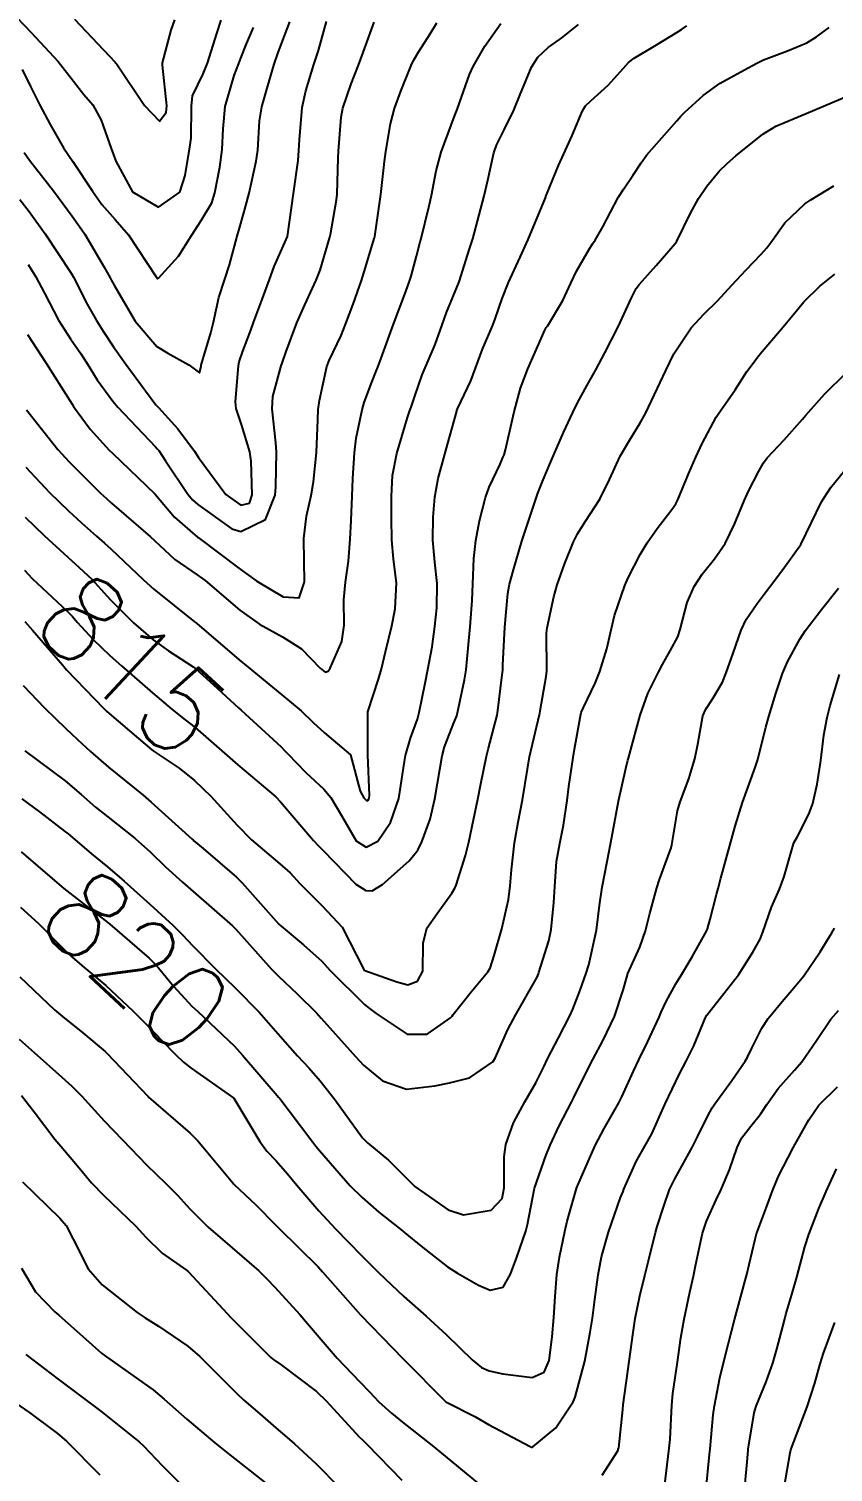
# Model space of a CAD drawing. Header units: metres. Extents: x 307586 to 320046, y 7427249 to 7434250.
# Drawn here: x 319558.4 to 319595.7, y 7429415.7 to 7429482.7 of the extents above; entities that cross this region are included whole.
import ezdxf
from ezdxf.enums import TextEntityAlignment as Align

# ---------------------------------------------------------------- set-up
doc = ezdxf.new("R2010")
doc.units = ezdxf.units.M
doc.header["$MEASUREMENT"] = 0
for name, color, linetype in [('Cotas', 45, 'Continuous'), ('Curvas de Nivel 1m', 11, 'Continuous'), ('Curvas de Nivel 5m', 15, 'Continuous')]:
    doc.layers.add(name, color=color, linetype=linetype)
doc.styles.add('Style-STANDARD', font='STANDARD.shx')

msp = doc.modelspace()

# ---------------------------------------------------------------- linework, layer by layer
at = {"layer": 'Curvas de Nivel 1m', "flags": 128}
for points, elevation in [([(319557.817, 7429483.21), (319558.463, 7429482.532), (319559.713, 7429481.187), (319560.434, 7429480.265), (319560.911, 7429479.656), (319561.319, 7429479.167), (319561.715, 7429478.459), (319562.178, 7429477.153), (319562.394, 7429476.565), (319563.161, 7429475.142), (319564.366, 7429474.424), (319565.355, 7429475.115), (319565.603, 7429475.893), (319565.807, 7429477.116), (319565.891, 7429477.633), (319565.904, 7429479.115), (319565.954, 7429479.588), (319566.438, 7429480.618), (319566.651, 7429481.107), (319567.087, 7429482.477), (319567.285, 7429483.098)], 806), ([(319557.937, 7429474.773), (319558.363, 7429474.218), (319559.117, 7429473.192), (319560.326, 7429471.365), (319560.43, 7429471.178), (319561.061, 7429469.919), (319561.488, 7429469.162), (319561.805, 7429468.667), (319562.291, 7429467.949), (319562.855, 7429467.144), (319564.255, 7429465.253), (319564.367, 7429465.128), (319565.272, 7429464.143), (319566.036, 7429463.103), (319566.228, 7429462.802), (319567.497, 7429461.087), (319568.198, 7429460.602), (319568.591, 7429460.684), (319568.716, 7429461.075), (319568.666, 7429462.636), (319568.608, 7429463.076), (319568.245, 7429464.292), (319567.976, 7429465.083), (319567.943, 7429465.398), (319568.079, 7429467.082), (319568.115, 7429467.251), (319568.29, 7429467.745), (319568.659, 7429468.717), (319568.786, 7429469.075), (319569.203, 7429470.182), (319569.52, 7429471.068), (319569.734, 7429471.664), (319570.353, 7429473.06), (319570.634, 7429475.056), (319570.852, 7429476.597), (319570.889, 7429477.053), (319570.911, 7429477.556), (319571.044, 7429479.051), (319571.203, 7429479.82), (319571.575, 7429481.043), (319571.803, 7429481.689), (319572.171, 7429483.035)], 809), ([(319558.043, 7429480.81), (319558.431, 7429480.021), (319558.856, 7429479.196), (319559.347, 7429478.257), (319559.966, 7429477.184), (319560.393, 7429476.545), (319561.31, 7429475.166), (319561.75, 7429474.542), (319562.36, 7429473.853), (319562.973, 7429473.144), (319564.268, 7429471.186), (319564.298, 7429471.13), (319564.323, 7429471.104), (319564.37, 7429471.129), (319565.305, 7429472.149), (319565.911, 7429473.107), (319566.36, 7429473.813), (319566.84, 7429474.623), (319566.991, 7429475.094), (319567.212, 7429476.276), (319567.326, 7429477.096), (319567.375, 7429478.058), (319567.473, 7429479.094), (319567.889, 7429480.54), (319568.098, 7429481.085), (319568.195, 7429481.336), (319568.457, 7429481.997), (319568.778, 7429482.767)], 807), ([(319558.142, 7429476.955), (319558.387, 7429476.609), (319559.498, 7429475.189), (319560.361, 7429474.007), (319560.705, 7429473.523), (319560.947, 7429473.171), (319561.847, 7429471.641), (319562.129, 7429471.153), (319562.198, 7429471.028), (319562.319, 7429470.802), (319563.284, 7429469.14), (319564.291, 7429467.959), (319564.81, 7429467.644), (319565.781, 7429467.108), (319566.277, 7429466.738), (319566.346, 7429467.035), (319566.357, 7429467.099), (319566.8, 7429468.593), (319566.923, 7429469.094), (319567.169, 7429470.237), (319567.447, 7429471.089), (319567.669, 7429471.751), (319568.026, 7429473.083), (319568.099, 7429473.339), (319568.365, 7429474.275), (319568.54, 7429474.91), (319568.584, 7429475.078), (319568.906, 7429476.564), (319568.977, 7429477.074), (319569.064, 7429478.426), (319569.161, 7429479.073), (319569.443, 7429480.06), (319569.741, 7429481.067), (319569.92, 7429481.596), (319570.472, 7429483.019)], 808), ([(319558.191, 7429460.037), (319559.068, 7429459.191), (319560.168, 7429458.181), (319560.696, 7429457.707), (319561.274, 7429457.163), (319561.701, 7429456.702), (319562.149, 7429456.201), (319563.211, 7429455.139), (319564.125, 7429454.345), (319564.831, 7429453.83), (319565.983, 7429453.102), (319566.112, 7429453.009), (319566.926, 7429452.267), (319568.085, 7429451.194), (319568.208, 7429451.079), (319570.066, 7429449.378), (319570.227, 7429449.22), (319570.37, 7429449.055), (319571.202, 7429448.19), (319572.047, 7429447.426), (319572.375, 7429447.027), (319572.857, 7429446.195), (319573.547, 7429445.015), (319574.01, 7429444.729), (319574.556, 7429445.002), (319575.143, 7429445.876), (319575.518, 7429446.988), (319575.782, 7429448.706), (319575.829, 7429448.984), (319576.071, 7429449.778), (319576.388, 7429450.669), (319576.474, 7429450.976), (319576.744, 7429452.333), (319576.871, 7429452.972), (319577.065, 7429454.029), (319577.193, 7429454.969), (319577.285, 7429455.829), (319577.303, 7429456.969), (319577.195, 7429457.947), (319577.102, 7429458.971), (319577.119, 7429460.045), (319577.201, 7429460.97), (319577.357, 7429461.828), (319577.658, 7429462.966), (319577.788, 7429463.414), (319578.212, 7429464.96), (319578.222, 7429464.991), (319578.254, 7429465.06), (319578.862, 7429466.366), (319579.079, 7429466.952), (319579.401, 7429467.84), (319579.881, 7429468.944), (319580.002, 7429469.247), (319580.315, 7429470.192), (319580.609, 7429470.936), (319581.162, 7429472.107), (319581.527, 7429472.922), (319582.325, 7429474.864), (319582.344, 7429474.91), (319582.35, 7429474.934), (319582.374, 7429474.991), (319582.935, 7429476.364), (319583.177, 7429476.902), (319583.562, 7429477.748), (319584.054, 7429478.894), (319584.191, 7429479.127), (319584.428, 7429479.357), (319585.236, 7429480.081), (319585.953, 7429480.875), (319586.189, 7429481.13), (319586.45, 7429481.337), (319587.406, 7429481.909), (319588.469, 7429482.564), (319588.635, 7429482.674), (319588.897, 7429482.836)], 814), ([(319558.22, 7429462.359), (319559.31, 7429461.189), (319560.194, 7429460.33), (319560.796, 7429459.778), (319561.498, 7429459.16), (319561.865, 7429458.841), (319562.177, 7429458.559), (319563.675, 7429457.135), (319564.157, 7429456.704), (319566.046, 7429455.189), (319566.133, 7429455.124), (319566.157, 7429455.1), (319568.116, 7429453.427), (319568.539, 7429453.076), (319570.094, 7429451.8), (319570.994, 7429451.046), (319571.552, 7429450.513), (319572.073, 7429450.038), (319573.28, 7429449.018), (319573.729, 7429447.33), (319573.908, 7429447.011), (319574.041, 7429446.879), (319574.122, 7429446.929), (319574.153, 7429447.008), (319574.161, 7429447.125), (319574.087, 7429449.01), (319574.086, 7429449.033), (319574.083, 7429451.01), (319574.584, 7429452.524), (319574.72, 7429453.001), (319574.914, 7429453.791), (319575.197, 7429454.994), (319575.358, 7429455.779), (319575.424, 7429456.991), (319575.271, 7429458.09), (319575.193, 7429458.995), (319575.183, 7429459.985), (319575.177, 7429460.995), (319575.233, 7429461.979), (319575.431, 7429462.992), (319575.934, 7429464.669), (319576.033, 7429464.983), (319576.091, 7429465.147), (319576.263, 7429465.648), (319576.615, 7429466.64), (319576.752, 7429466.975), (319577.206, 7429468.058), (319577.531, 7429468.968), (319577.738, 7429469.537), (319578.323, 7429470.96), (319578.808, 7429472.493), (319578.952, 7429472.954), (319579.248, 7429474.067), (319579.479, 7429474.949), (319579.652, 7429475.679), (319579.935, 7429476.945), (319580.056, 7429477.294), (319580.414, 7429478.017), (319580.863, 7429478.933), (319581.153, 7429479.652), (319581.676, 7429480.921), (319581.982, 7429481.385), (319582.457, 7429481.84), (319583.082, 7429482.286), (319583.862, 7429482.896)], 813), ([(319558.251, 7429465.019), (319559.7, 7429463.185), (319560.224, 7429462.607), (319561.68, 7429461.158), (319561.953, 7429460.906), (319562.198, 7429460.684), (319564.002, 7429459.132), (319564.181, 7429458.96), (319565.138, 7429458.081), (319566.166, 7429457.369), (319566.531, 7429457.096), (319568.143, 7429455.724), (319569.059, 7429455.071), (319570.127, 7429454.481), (319571.006, 7429453.931), (319571.875, 7429453.034), (319572.11, 7429452.854), (319572.25, 7429452.89), (319572.341, 7429453.028), (319572.874, 7429454.273), (319572.989, 7429455.021), (319572.97, 7429456.203), (319573.047, 7429457.021), (319573.196, 7429457.997), (319573.274, 7429459.019), (319573.32, 7429459.89), (319573.356, 7429461.018), (319573.398, 7429461.836), (319573.474, 7429463.018), (319573.547, 7429463.71), (319573.817, 7429465.014), (319573.918, 7429465.353), (319574.272, 7429466.299), (319574.474, 7429466.813), (319574.547, 7429467.006), (319574.707, 7429467.424), (319575.282, 7429468.995), (319575.844, 7429470.513), (319576.022, 7429470.985), (319576.094, 7429471.216), (319576.34, 7429472.149), (319576.52, 7429472.809), (319576.563, 7429472.978), (319576.923, 7429474.419), (319577.043, 7429474.973), (319577.259, 7429476.108), (319577.494, 7429476.974), (319578.106, 7429478.651), (319578.225, 7429478.963), (319578.429, 7429479.531), (319578.81, 7429480.586), (319578.968, 7429480.955), (319579.509, 7429481.897), (319580.253, 7429482.942)], 812), ([(319558.293, 7429468.517), (319559.153, 7429467.191), (319560.256, 7429465.452), (319560.36, 7429465.284), (319560.429, 7429465.177), (319561.201, 7429464.124), (319562.085, 7429463.152), (319562.231, 7429463.008), (319564.203, 7429461.13), (319565.11, 7429460.034), (319566.183, 7429459.115), (319566.207, 7429459.1), (319568.168, 7429457.629), (319568.928, 7429457.072), (319570.152, 7429456.341), (319570.906, 7429456.294), (319571.143, 7429457.045), (319571.129, 7429458.002), (319571.111, 7429459.046), (319571.239, 7429460.09), (319571.455, 7429461.041), (319571.57, 7429461.682), (319571.709, 7429463.038), (319571.763, 7429464.552), (319571.777, 7429465.037), (319571.84, 7429465.455), (319572.188, 7429467.031), (319572.286, 7429467.303), (319572.851, 7429468.471), (319573.073, 7429469.022), (319573.406, 7429469.925), (319573.796, 7429471.015), (319573.924, 7429471.419), (319574.351, 7429472.862), (319574.386, 7429472.976), (319574.396, 7429473.009), (319574.404, 7429473.06), (319574.684, 7429475.005), (319574.856, 7429476.544), (319574.915, 7429477.005), (319575.133, 7429478.286), (319575.32, 7429479.001), (319575.623, 7429479.806), (319576.09, 7429480.994), (319576.203, 7429481.236), (319576.453, 7429481.654), (319576.974, 7429482.474), (319577.288, 7429482.978)], 811), ([(319558.175, 7429455.2), (319558.521, 7429454.804), (319559.915, 7429453.182), (319560.11, 7429452.962), (319561.842, 7429451.154), (319561.963, 7429451.033), (319562.081, 7429450.925), (319563.438, 7429449.768), (319564.064, 7429449.237), (319564.125, 7429449.191), (319564.221, 7429449.128), (319565.333, 7429448.389), (319566.05, 7429447.818), (319566.799, 7429447.092), (319568.023, 7429445.748), (319568.693, 7429445.073), (319570.002, 7429443.956), (319570.477, 7429443.532), (319570.929, 7429443.046), (319571.977, 7429441.996), (319572.902, 7429441.021), (319573.901, 7429439.053), (319573.927, 7429439.01), (319573.943, 7429438.999), (319575.432, 7429438.482), (319575.937, 7429438.339), (319576.398, 7429438.515), (319576.637, 7429438.973), (319576.651, 7429440.278), (319576.82, 7429440.971), (319577.297, 7429441.643), (319577.987, 7429442.594), (319578.127, 7429442.823), (319578.19, 7429442.958), (319578.624, 7429444.337), (319578.769, 7429444.952), (319578.989, 7429445.99), (319579.198, 7429446.948), (319579.334, 7429447.664), (319579.597, 7429448.945), (319579.691, 7429449.32), (319580.082, 7429450.853), (319580.098, 7429450.94), (319580.324, 7429452.723), (319580.348, 7429452.936), (319580.355, 7429453.177), (319580.45, 7429454.935), (319580.585, 7429456.505), (319580.659, 7429456.933), (319580.839, 7429457.6), (319581.239, 7429458.924), (319581.744, 7429460.462), (319581.893, 7429460.915), (319581.973, 7429461.147), (319582.216, 7429461.778), (319582.56, 7429462.575), (319582.707, 7429462.905), (319583.171, 7429463.973), (319583.597, 7429464.897), (319583.811, 7429465.344), (319584.272, 7429466.166), (319584.534, 7429466.631), (319584.664, 7429466.884), (319585.077, 7429467.664), (319585.7, 7429468.869), (319586.316, 7429470.214), (319586.531, 7429470.648), (319586.689, 7429470.856), (319587.471, 7429471.713), (319588.351, 7429472.737), (319588.396, 7429472.796), (319588.427, 7429472.839), (319589.054, 7429474.146), (319589.426, 7429474.829), (319589.813, 7429475.394), (319590.392, 7429476.088), (319590.757, 7429476.455), (319591.166, 7429476.809), (319592.413, 7429477.819), (319593.012, 7429478.189), (319594.423, 7429478.77), (319596.432, 7429479.627)], 816), ([(319558.098, 7429452.234), (319559.081, 7429451.19), (319560.074, 7429450.239), (319560.62, 7429449.723), (319561.224, 7429449.163), (319562.052, 7429448.438), (319563.657, 7429447.134), (319564.038, 7429446.809), (319565.933, 7429445.101), (319565.975, 7429445.063), (319566.012, 7429445.028), (319566.442, 7429444.663), (319567.995, 7429443.334), (319568.262, 7429443.077), (319569.964, 7429441.159), (319570.068, 7429441.058), (319571.107, 7429440.195), (319571.947, 7429439.431), (319572.329, 7429439.026), (319573.927, 7429437.427), (319574.158, 7429437.239), (319574.475, 7429437.002), (319575.909, 7429436.056), (319576.834, 7429436.046), (319577.921, 7429436.808), (319577.994, 7429436.887), (319578.047, 7429436.959), (319578.875, 7429438.009), (319579.661, 7429438.943), (319579.768, 7429439.119), (319579.95, 7429439.693), (319580.298, 7429440.935), (319580.613, 7429442.301), (319580.691, 7429442.93), (319580.746, 7429443.674), (319580.89, 7429444.927), (319581.061, 7429445.891), (319581.257, 7429446.922), (319581.49, 7429448.351), (319581.596, 7429448.917), (319582.057, 7429450.885), (319582.061, 7429450.91), (319582.066, 7429450.928), (319582.085, 7429451.056), (319582.369, 7429452.647), (319582.398, 7429452.907), (319582.381, 7429454.657), (319582.401, 7429454.907), (319582.715, 7429456.344), (319582.869, 7429456.903), (319583.215, 7429457.857), (319583.626, 7429458.896), (319583.812, 7429459.269), (319584.193, 7429459.848), (319584.845, 7429460.88), (319585.297, 7429461.794), (319585.802, 7429462.866), (319586.241, 7429463.63), (319586.715, 7429464.388), (319586.97, 7429464.853), (319587.389, 7429465.726), (319587.913, 7429466.844), (319588.291, 7429467.616), (319589.091, 7429468.832), (319589.682, 7429469.453), (319590.316, 7429470.079), (319590.985, 7429470.81), (319591.628, 7429471.506), (319592.345, 7429472.241), (319592.606, 7429472.531), (319592.79, 7429472.786), (319593.437, 7429473.704), (319594.371, 7429474.573), (319594.641, 7429474.766), (319595.713, 7429475.421)], 817), ([(319558.167, 7429449.199), (319560.042, 7429447.805), (319560.79, 7429447.169), (319561.453, 7429446.585), (319562.023, 7429446.136), (319563.296, 7429445.137), (319564.007, 7429444.492), (319564.698, 7429443.817), (319565.483, 7429443.108), (319565.986, 7429442.67), (319567.805, 7429441.082), (319567.961, 7429440.928), (319569.622, 7429439.063), (319569.94, 7429438.74), (319570.811, 7429437.926), (319571.702, 7429437.033), (319571.919, 7429436.794), (319573.507, 7429435.014), (319573.889, 7429434.606), (319574.771, 7429433.886), (319575.878, 7429433.494), (319577.195, 7429433.652), (319577.881, 7429433.791), (319578.806, 7429434.029), (319579.891, 7429434.774), (319579.995, 7429434.938), (319580.579, 7429436.264), (319580.934, 7429436.925), (319581.941, 7429438.691), (319582.008, 7429438.844), (319582.028, 7429438.909), (319582.48, 7429440.383), (319582.59, 7429440.904), (319582.723, 7429442.161), (319582.758, 7429442.902), (319582.844, 7429444.062), (319582.994, 7429444.9), (319583.172, 7429445.752), (319583.329, 7429446.897), (319583.408, 7429447.538), (319583.613, 7429448.894), (319583.679, 7429449.281), (319583.967, 7429450.891), (319583.993, 7429450.982), (319584.088, 7429451.203), (319584.643, 7429452.344), (319584.858, 7429452.879), (319585.18, 7429453.931), (319585.387, 7429454.871), (319585.532, 7429455.479), (319586.011, 7429456.862), (319586.167, 7429457.224), (319586.721, 7429458.311), (319587.047, 7429458.851), (319587.519, 7429459.517), (319588.198, 7429460.395), (319588.385, 7429460.654), (319588.476, 7429460.837), (319588.98, 7429462.074), (319589.301, 7429462.829), (319589.603, 7429463.462), (319590.251, 7429464.675), (319590.342, 7429464.819), (319591.135, 7429465.942), (319591.679, 7429466.799), (319592.291, 7429467.616), (319593.29, 7429468.78), (319593.743, 7429469.341), (319594.316, 7429470.031), (319595.068, 7429470.759), (319595.764, 7429471.316)], 818), ([(319558.031, 7429446.967), (319558.849, 7429446.368), (319560.016, 7429445.477), (319560.182, 7429445.345), (319560.387, 7429445.174), (319561.267, 7429444.423), (319562, 7429443.818), (319562.782, 7429443.142), (319563.977, 7429442.075), (319565.034, 7429441.114), (319565.499, 7429440.647), (319565.954, 7429440.167), (319567.019, 7429439.089), (319567.934, 7429438.207), (319569.041, 7429437.069), (319569.908, 7429436.084), (319570.83, 7429435.046), (319571.342, 7429434.493), (319571.881, 7429433.884), (319572.561, 7429433.023), (319573.846, 7429431.234), (319574.072, 7429431.007), (319575.051, 7429430.207), (319575.827, 7429429.417), (319576.273, 7429428.975), (319577.812, 7429427.892), (319578.53, 7429427.67), (319579.813, 7429427.889), (319580.319, 7429428.424), (319580.419, 7429428.924), (319580.408, 7429430.353), (319580.484, 7429430.924), (319580.851, 7429431.932), (319581.376, 7429432.917), (319581.882, 7429433.789), (319582.258, 7429434.537), (319582.43, 7429434.905), (319582.93, 7429435.877), (319583.461, 7429436.895), (319583.607, 7429437.212), (319583.935, 7429438.098), (319584.214, 7429438.886), (319584.337, 7429439.274), (319584.702, 7429440.879), (319584.841, 7429442.017), (319584.953, 7429442.876), (319585.19, 7429444.058), (319585.353, 7429444.87), (319585.451, 7429445.439), (319585.722, 7429446.865), (319586.058, 7429448.375), (319586.159, 7429448.762), (319586.188, 7429448.859), (319586.588, 7429450.345), (319586.718, 7429450.854), (319587.086, 7429451.862), (319587.571, 7429452.845), (319587.76, 7429453.2), (319588.123, 7429453.84), (319588.472, 7429454.494), (319588.587, 7429454.835), (319588.91, 7429456.074), (319589.223, 7429456.829), (319589.598, 7429457.396), (319590.176, 7429458.106), (319590.667, 7429458.813), (319591.107, 7429459.721), (319591.556, 7429460.8), (319591.757, 7429461.25), (319592.224, 7429462.175), (319592.451, 7429462.566), (319592.622, 7429462.786), (319593.399, 7429463.621), (319594.251, 7429464.588), (319594.407, 7429464.768), (319595.276, 7429465.746), (319596.283, 7429466.74)], 819), ([(319557.974, 7429441.942), (319558.808, 7429441.192), (319559.951, 7429440.02), (319560.381, 7429439.607), (319560.912, 7429439.165), (319561.93, 7429438.31), (319563.184, 7429437.137), (319563.906, 7429436.411), (319564.532, 7429435.75), (319565.16, 7429435.111), (319565.535, 7429434.751), (319565.887, 7429434.472), (319567.873, 7429433.08), (319569.074, 7429431.068), (319569.402, 7429430.628), (319569.834, 7429430.171), (319570.36, 7429429.577), (319570.796, 7429429.04), (319571.811, 7429427.852), (319572.586, 7429427.022), (319573.785, 7429425.785), (319574.576, 7429424.998), (319575.19, 7429424.412), (319575.762, 7429423.878), (319576.794, 7429422.97), (319577.74, 7429422.102), (319578.93, 7429420.942), (319579.367, 7429420.583), (319579.718, 7429420.428), (319580.352, 7429420.288), (319581.715, 7429420.115), (319582.262, 7429420.36), (319582.496, 7429420.902), (319582.635, 7429422.005), (319582.723, 7429422.9), (319582.781, 7429423.881), (319582.859, 7429424.899), (319582.98, 7429425.703), (319583.224, 7429426.896), (319583.335, 7429427.368), (319583.768, 7429428.891), (319583.779, 7429428.934), (319583.824, 7429429.046), (319584.634, 7429430.878), (319585.057, 7429431.67), (319585.728, 7429432.862), (319585.876, 7429433.145), (319586.415, 7429434.327), (319586.663, 7429434.852), (319587.071, 7429435.683), (319587.604, 7429436.843), (319587.699, 7429437.068), (319587.93, 7429437.572), (319588.382, 7429438.392), (319588.66, 7429438.833), (319589.137, 7429439.642), (319589.796, 7429440.822), (319589.845, 7429440.941), (319589.971, 7429441.389), (319590.267, 7429442.538), (319590.342, 7429442.815), (319590.473, 7429443.288), (319590.883, 7429444.807), (319591.13, 7429445.699), (319591.479, 7429446.798), (319592.059, 7429448.431), (319592.153, 7429448.698), (319592.182, 7429448.789), (319592.561, 7429450.303), (319592.694, 7429450.784), (319593.018, 7429451.862), (319593.324, 7429452.778), (319593.565, 7429453.329), (319594.129, 7429454.382), (319594.379, 7429454.766), (319595.144, 7429455.759), (319595.927, 7429456.744)], 821), ([(319557.936, 7429438.717), (319559.546, 7429437.184), (319559.91, 7429436.865), (319560.855, 7429436.118), (319561.894, 7429435.241), (319561.985, 7429435.149), (319563.873, 7429433.167), (319563.89, 7429433.146), (319563.915, 7429433.129), (319565.848, 7429431.458), (319566.201, 7429431.096), (319567.824, 7429429.15), (319567.856, 7429429.112), (319567.888, 7429429.079), (319568.886, 7429428.136), (319569.804, 7429427.198), (319569.95, 7429427.049), (319571.776, 7429425.249), (319571.985, 7429425.028), (319573.753, 7429423.034), (319575.723, 7429420.98), (319577.703, 7429418.995), (319577.721, 7429418.978), (319577.765, 7429418.959), (319579.059, 7429418.302), (319579.693, 7429417.937), (319581.618, 7429416.911), (319581.683, 7429416.888), (319581.703, 7429416.889), (319581.746, 7429416.909), (319582.803, 7429417.788), (319583.555, 7429418.891), (319583.609, 7429418.986), (319583.706, 7429419.203), (319584.149, 7429420.884), (319584.408, 7429422.215), (319584.508, 7429422.879), (319584.622, 7429423.737), (319584.774, 7429424.875), (319584.935, 7429425.723), (319585.258, 7429426.868), (319585.819, 7429428.464), (319585.93, 7429428.751), (319585.972, 7429428.859), (319586.543, 7429430.146), (319586.944, 7429430.849), (319587.269, 7429431.428), (319587.872, 7429432.79), (319587.887, 7429432.825), (319588.535, 7429434.185), (319588.879, 7429434.83), (319589.222, 7429435.508), (319589.755, 7429436.822), (319589.815, 7429436.93), (319589.925, 7429437.073), (319591.283, 7429438.8), (319591.954, 7429439.85), (319592.285, 7429440.462), (319592.419, 7429440.785), (319592.825, 7429441.936), (319593.186, 7429442.778), (319593.407, 7429443.368), (319593.803, 7429444.772), (319593.861, 7429444.925), (319594.02, 7429445.229), (319594.545, 7429446.253), (319594.733, 7429446.76), (319594.944, 7429447.649), (319595.107, 7429448.754), (319595.242, 7429449.92), (319595.399, 7429450.75), (319595.541, 7429451.299), (319595.974, 7429452.742)], 822), ([(319584.953, 7429415.581), (319585.681, 7429416.721), (319585.722, 7429416.82), (319585.73, 7429416.86), (319585.919, 7429418.64), (319585.942, 7429418.858), (319586.155, 7429420.419), (319586.218, 7429420.855), (319586.392, 7429422.204), (319586.495, 7429422.853), (319586.713, 7429423.901), (319586.939, 7429424.848), (319587.104, 7429425.526), (319587.438, 7429426.844), (319587.52, 7429427.129), (319587.815, 7429428.067), (319588.085, 7429428.836), (319588.328, 7429429.333), (319589.146, 7429430.82), (319589.381, 7429431.286), (319589.864, 7429432.254), (319590.061, 7429432.626), (319590.189, 7429432.815), (319590.974, 7429433.893), (319591.589, 7429434.795), (319591.701, 7429434.988), (319591.902, 7429435.393), (319592.375, 7429436.326), (319592.67, 7429436.783), (319593.234, 7429437.473), (319593.938, 7429438.292), (319594.316, 7429438.764), (319595.077, 7429439.876), (319595.616, 7429440.745), (319595.738, 7429440.972)], 823), ([(319587.848, 7429415.03), (319588.077, 7429416.834), (319588.111, 7429417.258), (319588.192, 7429418.833), (319588.245, 7429419.369), (319588.451, 7429420.829), (319588.612, 7429421.955), (319588.764, 7429422.825), (319589.027, 7429424.082), (319589.194, 7429424.819), (319589.295, 7429425.303), (319589.618, 7429426.813), (319589.809, 7429427.38), (319590.257, 7429428.367), (319590.462, 7429428.804), (319590.875, 7429429.757), (319591.224, 7429430.796), (319591.425, 7429431.22), (319591.858, 7429431.784), (319592.314, 7429432.338), (319592.607, 7429432.783), (319593.131, 7429433.527), (319593.889, 7429434.375), (319594.226, 7429434.765), (319594.902, 7429435.761), (319595.572, 7429436.745), (319595.927, 7429437.151)], 824), ([(319557.899, 7429435.821), (319558.596, 7429435.193), (319559.882, 7429434.051), (319560.344, 7429433.639), (319560.809, 7429433.166), (319561.856, 7429432.029), (319562.698, 7429431.141), (319563.831, 7429429.971), (319564.257, 7429429.553), (319564.719, 7429429.117), (319565.274, 7429428.567), (319565.812, 7429427.965), (319566.681, 7429427.091), (319567.789, 7429426.14), (319569.024, 7429425.061), (319569.404, 7429424.69), (319569.766, 7429424.309), (319570.933, 7429423.038), (319571.739, 7429422.101), (319572.663, 7429421.021), (319573.712, 7429419.912), (319574.159, 7429419.454), (319574.603, 7429418.996), (319575.179, 7429418.469), (319575.694, 7429418.051), (319577.071, 7429416.966), (319577.676, 7429416.473), (319579.538, 7429414.932)], 823), ([(319558.012, 7429433.199), (319558.602, 7429432.452), (319559.563, 7429431.183), (319559.84, 7429430.849), (319560.608, 7429429.946), (319561.263, 7429429.158), (319561.814, 7429428.573), (319563.318, 7429427.135), (319563.788, 7429426.629), (319564.549, 7429425.883), (319565.671, 7429425.102), (319565.731, 7429425.06), (319565.772, 7429425.022), (319567.561, 7429423.082), (319567.75, 7429422.881), (319569.59, 7429421.052), (319569.658, 7429420.987), (319569.722, 7429420.936), (319570.064, 7429420.702), (319571.707, 7429419.466), (319572.175, 7429419.025), (319573.686, 7429417.364), (319573.865, 7429417.188), (319574.063, 7429417.004), (319575.658, 7429415.35)], 824), ([(319591.571, 7429414.874), (319591.672, 7429416.03), (319591.735, 7429416.736), (319591.741, 7429416.789), (319592.01, 7429418.477), (319592.103, 7429418.786), (319592.573, 7429419.923), (319592.88, 7429420.778), (319593.07, 7429421.44), (319593.415, 7429422.773), (319593.487, 7429423.041), (319593.765, 7429423.968), (319593.993, 7429424.767), (319594.367, 7429426.188), (319594.549, 7429426.759), (319595.022, 7429427.958), (319595.356, 7429428.747), (319595.834, 7429429.802)], 826), ([(319558.019, 7429425.196), (319558.666, 7429424.091), (319559.56, 7429423.173), (319559.75, 7429423.006), (319560.999, 7429421.892), (319561.724, 7429421.246), (319561.846, 7429421.149), (319563.71, 7429419.846), (319564.127, 7429419.544), (319564.631, 7429419.116), (319565.689, 7429418.181), (319566.986, 7429417.087), (319567.675, 7429416.53), (319569.574, 7429415.051)], 826), ([(319593.412, 7429415.017), (319593.681, 7429416.616), (319593.712, 7429416.77), (319593.727, 7429416.813), (319594.474, 7429418.758), (319594.824, 7429419.863), (319595.074, 7429420.75), (319595.229, 7429421.249), (319595.752, 7429422.67)], 827), ([(319558.222, 7429421.193), (319559.069, 7429420.533), (319559.712, 7429420.037), (319560.89, 7429419.158), (319561.694, 7429418.551), (319563.478, 7429417.132), (319563.671, 7429416.951), (319564.565, 7429416.019), (319565.469, 7429415.103)], 827), ([(319557.699, 7429418.962), (319558.396, 7429418.486), (319559.678, 7429417.526), (319560.097, 7429417.166), (319561.657, 7429415.606)], 828)]:
    msp.add_lwpolyline(points, dxfattribs=dict(at, elevation=elevation))
at = {"layer": 'Curvas de Nivel 5m', "flags": 128}
for points, elevation in [([(319558.159, 7429457.578), (319558.515, 7429457.196), (319560.138, 7429455.681), (319560.383, 7429455.423), (319560.597, 7429455.173), (319561.333, 7429454.369), (319562.118, 7429453.626), (319562.661, 7429453.145), (319564.094, 7429451.889), (319565.003, 7429451.116), (319565.613, 7429450.642), (319566.075, 7429450.282), (319567.442, 7429449.086), (319568.058, 7429448.542), (319569.815, 7429447.062), (319570.04, 7429446.838), (319571.572, 7429445.037), (319571.788, 7429444.81), (319572.008, 7429444.58), (319573.534, 7429443.015), (319573.989, 7429442.72), (319574.294, 7429442.699), (319574.769, 7429442.998), (319576.004, 7429444.086), (319576.402, 7429444.583), (319576.594, 7429444.974), (319576.973, 7429446.026), (319577.2, 7429446.968), (319577.313, 7429447.704), (319577.53, 7429448.965), (319577.65, 7429449.381), (319578.078, 7429450.496), (319578.211, 7429450.829), (319578.252, 7429450.958), (319578.575, 7429452.486), (319578.646, 7429452.955), (319578.779, 7429454.301), (319578.829, 7429454.953), (319578.923, 7429456.18), (319578.956, 7429456.952), (319579, 7429458.126), (319579.1, 7429458.951), (319579.27, 7429459.872), (319579.54, 7429460.947), (319579.722, 7429461.434), (319580.226, 7429462.503), (319580.358, 7429462.811), (319580.407, 7429462.937), (319580.468, 7429463.169), (319580.871, 7429464.931), (319581.177, 7429466.019), (319581.508, 7429466.922), (319582.301, 7429468.713), (319582.369, 7429468.843), (319582.417, 7429468.909), (319583.128, 7429470.088), (319583.507, 7429470.898), (319583.769, 7429471.458), (319584.346, 7429472.45), (319584.519, 7429472.718), (319584.63, 7429472.886), (319584.988, 7429473.509), (319585.705, 7429474.87), (319585.967, 7429475.278), (319586.388, 7429475.895), (319586.77, 7429476.484), (319587.038, 7429476.854), (319588.419, 7429478.435), (319588.613, 7429478.646), (319588.803, 7429478.836), (319589.653, 7429479.605), (319590.436, 7429480.177), (319591.559, 7429480.803), (319592.138, 7429481.104), (319592.45, 7429481.257), (319593.557, 7429481.678), (319594.462, 7429482.057), (319594.903, 7429482.329), (319595.493, 7429482.76)], 815), ([(319558.331, 7429471.762), (319558.68, 7429471.196), (319559.079, 7429470.428), (319559.733, 7429469.186), (319560.29, 7429468.313), (319560.754, 7429467.647), (319561.056, 7429467.168), (319561.529, 7429466.418), (319562.257, 7429465.419), (319562.488, 7429465.148), (319564.235, 7429463.307), (319564.318, 7429463.213), (319564.382, 7429463.128), (319564.695, 7429462.653), (319565.732, 7429461.107), (319565.945, 7429460.849), (319566.198, 7429460.631), (319567.772, 7429459.499), (319568.186, 7429459.375), (319569.336, 7429459.924), (319569.789, 7429461.064), (319569.823, 7429461.449), (319569.845, 7429463.064), (319569.814, 7429463.487), (319569.64, 7429465.066), (319569.684, 7429465.643), (319570.066, 7429467.062), (319570.12, 7429467.226), (319570.29, 7429467.725), (319570.794, 7429469.053), (319571.161, 7429469.897), (319571.692, 7429471.039), (319571.87, 7429471.497), (319572.325, 7429473.03), (319572.354, 7429473.154), (319572.632, 7429474.766), (319572.658, 7429475.027), (319572.707, 7429476.719), (319572.721, 7429477.027), (319572.845, 7429478.599), (319572.926, 7429479.025), (319573.312, 7429480.143), (319573.646, 7429481.018), (319573.866, 7429481.602), (319574.376, 7429483.011)], 810), ([(319560.472, 7429483.15), (319562.362, 7429481.151), (319562.399, 7429481.107), (319562.442, 7429481.057), (319563.719, 7429479.137), (319564.416, 7429478.417), (319564.735, 7429478.812), (319564.756, 7429479.127), (319564.555, 7429481.015), (319564.56, 7429481.129), (319564.957, 7429482.634), (319565.137, 7429483.123)], 805), ([(319558.006, 7429444.517), (319559.542, 7429443.185), (319559.987, 7429442.809), (319561.49, 7429441.637), (319561.965, 7429441.276), (319562.121, 7429441.148), (319563.947, 7429439.569), (319564.168, 7429439.35), (319564.369, 7429439.124), (319565.082, 7429438.265), (319565.925, 7429437.356), (319566.194, 7429437.097), (319567.899, 7429435.49), (319568.278, 7429435.076), (319569.874, 7429433.205), (319569.942, 7429433.127), (319570.002, 7429433.058), (319570.431, 7429432.485), (319571.533, 7429431.035), (319571.67, 7429430.86), (319571.839, 7429430.653), (319573.274, 7429429.015), (319573.818, 7429428.473), (319574.604, 7429427.792), (319575.625, 7429426.983), (319575.801, 7429426.837), (319576.554, 7429426.21), (319577.777, 7429425.249), (319578.249, 7429424.953), (319579.227, 7429424.397), (319579.765, 7429424.169), (319580.373, 7429424.318), (319580.707, 7429424.921), (319581.005, 7429425.697), (319581.42, 7429426.914), (319581.502, 7429427.217), (319581.823, 7429428.91), (319582.346, 7429430.397), (319582.541, 7429430.903), (319582.962, 7429431.793), (319583.539, 7429432.893), (319583.651, 7429433.117), (319583.88, 7429433.593), (319584.535, 7429434.88), (319585.014, 7429435.765), (319585.538, 7429436.866), (319585.935, 7429438.097), (319586.099, 7429438.7), (319586.158, 7429438.858), (319586.715, 7429440.093), (319586.972, 7429440.85), (319587.169, 7429441.654), (319587.495, 7429442.845), (319587.616, 7429443.224), (319588.007, 7429444.284), (319588.156, 7429444.694), (319588.194, 7429444.838), (319588.459, 7429446.413), (319588.573, 7429446.835), (319588.98, 7429447.904), (319589.266, 7429448.828), (319589.394, 7429449.502), (319589.638, 7429450.824), (319589.774, 7429451.136), (319590.095, 7429451.631), (319590.537, 7429452.383), (319590.718, 7429452.811), (319591.046, 7429453.73), (319591.408, 7429454.801), (319591.643, 7429455.295), (319592.152, 7429456.032), (319592.482, 7429456.463), (319592.722, 7429456.784), (319593.34, 7429457.61), (319594.183, 7429458.77), (319595.139, 7429460.756), (319595.555, 7429461.408), (319596.225, 7429462.214)], 820), ([(319589.772, 7429414.809), (319589.94, 7429416.546), (319589.967, 7429416.807), (319590.114, 7429418.39), (319590.169, 7429418.805), (319590.421, 7429420.098), (319590.594, 7429420.801), (319590.822, 7429421.714), (319591.106, 7429422.796), (319591.246, 7429423.307), (319591.645, 7429424.791), (319591.669, 7429424.897), (319591.781, 7429425.357), (319592.053, 7429426.534), (319592.124, 7429426.787), (319592.582, 7429428.016), (319592.871, 7429428.78), (319593.147, 7429429.459), (319593.818, 7429430.77), (319593.826, 7429430.787), (319593.844, 7429430.813), (319594.544, 7429432.079), (319595.022, 7429432.753), (319595.882, 7429433.601)], 825), ([(319558.067, 7429429.198), (319559.798, 7429427.51), (319560.081, 7429427.167), (319560.415, 7429426.536), (319561.103, 7429425.157), (319561.766, 7429424.421), (319563.39, 7429423.134), (319563.749, 7429422.881), (319564.37, 7429422.494), (319565.73, 7429421.578), (319566.295, 7429421.094), (319567.709, 7429419.664), (319568.006, 7429419.376), (319568.34, 7429419.07), (319569.069, 7429418.432), (319569.691, 7429417.898), (319570.683, 7429417.04), (319571.669, 7429416.132), (319572.766, 7429415.019)], 825)]:
    msp.add_lwpolyline(points, dxfattribs=dict(at, elevation=elevation))

# ---------------------------------------------------------------- texts
at = {"layer": 'Cotas', "style": 'Style-STANDARD'}
for s, rotation, p in [('815', 317.13286, (319563.148, 7429453.18, 815)), ('820', 317.0025, (319563.359, 7429439.443, 820))]:
    msp.add_text(s, height=4, rotation=rotation, dxfattribs=at).set_placement(p, align=Align.MIDDLE_CENTER)

doc.saveas('drawing.dxf')
